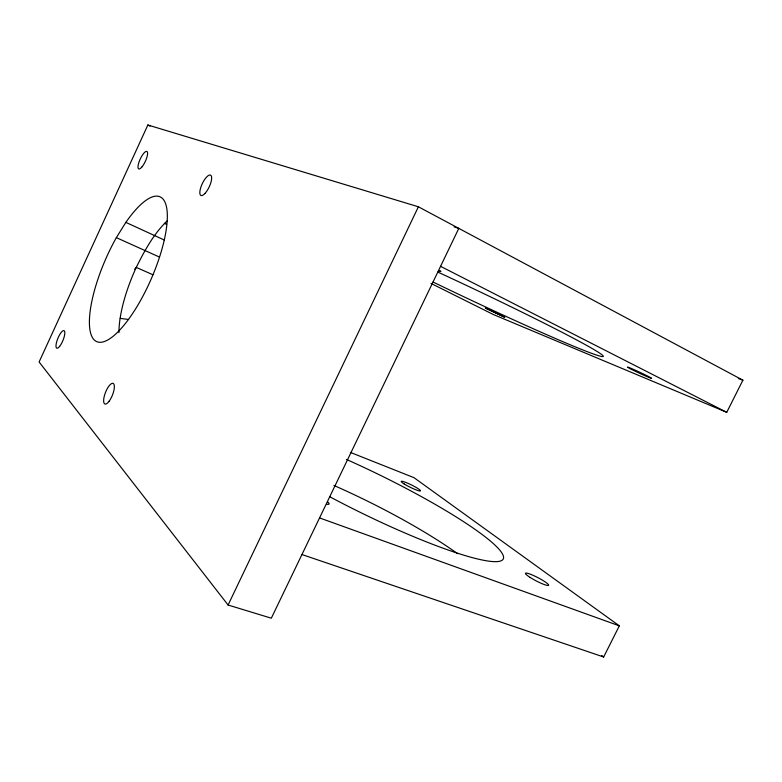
<?xml version="1.0" encoding="UTF-8"?>
<svg xmlns="http://www.w3.org/2000/svg" width="782" height="782" viewBox="0 0 782 782"><rect width="100%" height="100%" fill="white"/><g stroke="black" fill="none" stroke-linecap="round" stroke-linejoin="round"><path stroke-width="1.17" d="M430.99 283.407L493.256 314.481L726.742 412.319L742.9 380.199L418.39 206.78L147.866 125.003L39.1 361.978L228.09 605.024L271.325 618.2L458.809 228.383L454.156 226.907M228.09 605.024L418.39 206.78M301.94 554.536L603.655 656.997L619.334 625.844L414.001 477.675L350.434 452.426M116.352 237.64L125.843 222.381A79.031 24.838 -66.4 0 1 164.621 238.412A79.031 24.838 -66.4 0 1 99.988 342.311A79.031 24.838 -66.4 0 1 116.352 237.64L159.372 257.024M167.006 221.013C153.555 234.014 144.504 250.797 136.264 267.405A77.985 26.353 -66.4 0 0 118.942 332.546M134.66 269.194L136.264 267.405L152.92 274.756M120.213 318.372L128.61 319.496M319.555 517.919L619.334 625.844M738.345 378.478L742.9 380.199M125.843 222.381L164.435 240.094M164.386 223.349L166.595 224.385M147.866 125.003L150.036 126.107M440.559 266.33L726.742 412.319M601.729 655.502L603.655 656.997M333.894 485.436A147.583 24.916 26.3 0 1 457.529 553.646M327.785 502.015A14.262 2.366 25.9 0 1 327.023 504.273M346.416 459.415A147.847 21.065 26.1 0 1 503.266 558.954A147.847 21.065 26.1 0 1 329.799 496.766M439.484 270.474A14.467 0.645 25.4 0 1 438.937 270.924M437.861 272.087A149.704 5.679 25.3 0 1 603.225 356.484A149.704 5.679 25.3 0 1 433.052 282.019M485.847 308.186L485.309 308.03L504.82 317.316L485.847 308.186M109.099 401.264A11.114 3.724 -68.3 0 0 113.595 383.708A11.114 3.724 -68.3 0 0 104.299 396.103A11.114 3.724 -68.3 0 0 109.099 401.264M204.943 193.477A11.261 3.822 -64.7 0 0 211.218 175.764A11.261 3.822 -64.7 0 0 201.052 186.644A11.261 3.822 -64.7 0 0 204.943 193.477M141.825 167.065A9.648 2.805 -65 0 0 147.358 151.943A9.648 2.805 -65 0 0 139.216 161.483A9.648 2.805 -65 0 0 141.825 167.065M59.647 346.367A9.521 2.757 -67.6 0 0 64.564 331.167A9.521 2.757 -67.6 0 0 56.998 340.708A9.521 2.757 -67.6 0 0 59.647 346.367M530.01 577.37A13.079 1.847 27.4 0 0 548.583 585.356A13.079 1.847 27.4 0 0 532.483 575.063A13.079 1.847 27.4 0 0 530.01 577.37M404.186 483.96A10.723 1.32 26.2 0 0 420.198 490.979A10.723 1.32 26.2 0 0 408.116 483.384A10.723 1.32 26.2 0 0 404.186 483.96M631.357 369.3A13.255 0.499 25 0 0 651.259 378.283A13.255 0.499 25 0 0 636.069 370.56A13.255 0.499 25 0 0 631.357 369.3"/></g></svg>
